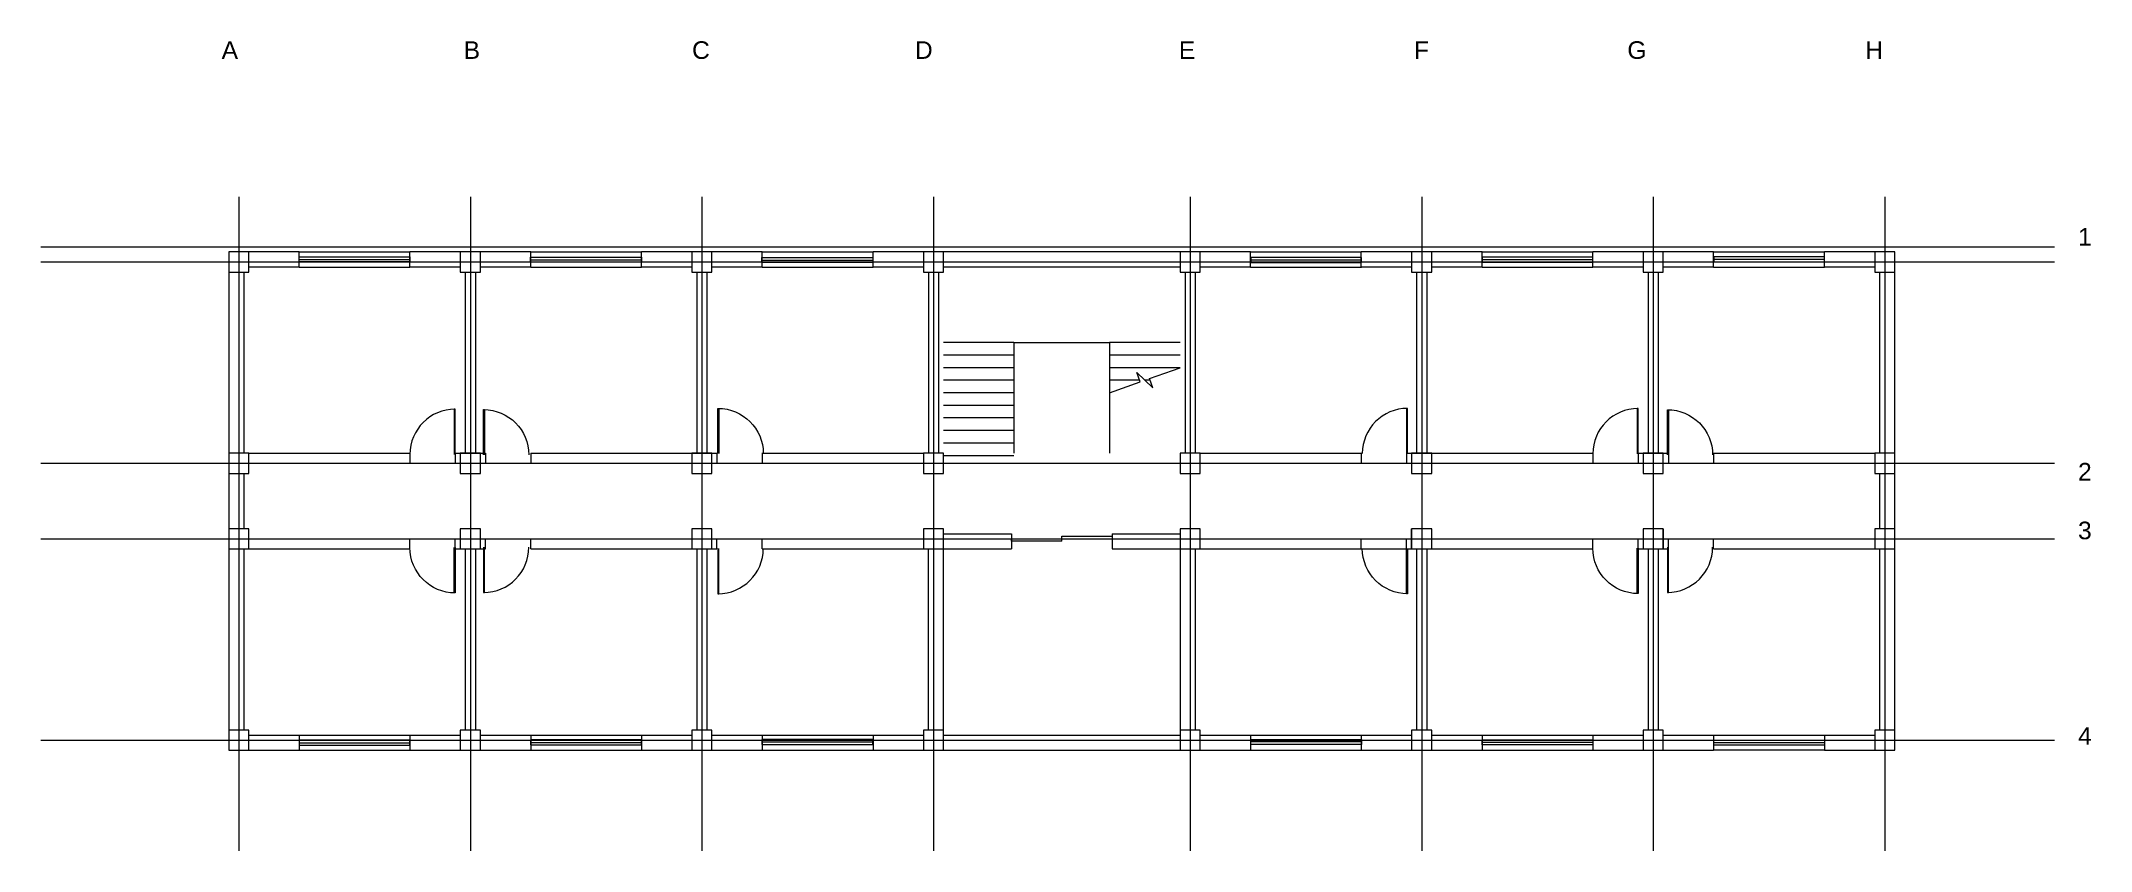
# Model space of a CAD drawing. Header units: millimetres. Extents: x -2675 to 38052, y -6766 to 9330.
import ezdxf

# ---------------------------------------------------------------- set-up
doc = ezdxf.new("R2010")
doc.units = ezdxf.units.MM
doc.linetypes.add('ACAD_ISO02W100', pattern=[15, 12, -3])
for name, color, linetype, lineweight in [('墙体', 34, 'Continuous', 20), ('柱子', 2, 'Continuous', 20), ('看线', 3, 'Continuous', 5), ('轴网', 1, 'ACAD_ISO02W100', 0), ('门窗', 4, 'Continuous', 13)]:
    doc.layers.add(name, color=color, linetype=linetype, lineweight=lineweight)
doc.styles.get("Standard").update_dxf_attribs({"font": 'arial.ttf', "height": 350})

# ---------------------------------------------------------------- blocks, each defined once
blk = doc.blocks.new('门')
at = {"layer": '门窗'}
for p, q in [((4207, 3408), (4187, 3408)), ((4187, 3408), (4187, 2508)), ((4207, 2508), (4207, 3408))]:
    blk.add_line(p, q, dxfattribs=at)
blk.add_arc((4207, 2508), 900, 90, 180, dxfattribs=at)
blk = doc.blocks.new('窗')
at = {"layer": '门窗'}
for p, q in [((2510, 7463), (4710, 7463)), ((2510, 7363), (2510, 7463)), ((2510, 7413), (4710, 7413)), ((4710, 7363), (2510, 7363)), ((4710, 7463), (4710, 7363))]:
    blk.add_line(p, q, dxfattribs=at)

msp = doc.modelspace()

# ---------------------------------------------------------------- linework, layer by layer
at = {"layer": '墙体'}
for p, q in [((1055, 5138), (1055, -4762)), ((2455, 5138), (1055, 5138)), ((2455, 4838), (2455, 5138)), ((2455, 4838), (2455, 5138)), ((2455, 4838), (2455, 5138)), ((4655, 4838), (4655, 5138)), ((7055, 5138), (4655, 5138)), ((7055, 4838), (7055, 5138)), ((9255, 4838), (9255, 5138)), ((11655, 5138), (9255, 5138)), ((11655, 4838), (11655, 5138)), ((13855, 4838), (13855, 5138)), ((21355, 5138), (13855, 5138)), ((21355, 4838), (21355, 5138)), ((23555, 4838), (23555, 5138)), ((25955, 5138), (23555, 5138)), ((25955, 4838), (25955, 5138)), ((28155, 4838), (28155, 5138)), ((30555, 5138), (28155, 5138)), ((30555, 4838), (30555, 5138)), ((34155, 5138), (32755, 5138)), ((32755, 4838), (32755, 5138)), ((34155, -4762), (34155, 5138)), ((1355, 4738), (1355, 1138)), ((1355, 4738), (1355, 1138)), ((2455, 4838), (1455, 4838)), ((2455, 4838), (1455, 4838)), ((2455, 4838), (1455, 4838)), ((5655, 4838), (4655, 4838)), ((5655, 4838), (4655, 4838)), ((5655, 4838), (4655, 4838)), ((5755, 4738), (5755, 1138)), ((5955, 4738), (5955, 1138)), ((7055, 4838), (6055, 4838)), ((7055, 4838), (6055, 4838)), ((7055, 4838), (6055, 4838)), ((10255, 4838), (9255, 4838)), ((10255, 4838), (9255, 4838)), ((10255, 4838), (9255, 4838)), ((10355, 4738), (10355, 1138)), ((10555, 4738), (10555, 1138)), ((11655, 4838), (10655, 4838)), ((11655, 4838), (10655, 4838)), ((11655, 4838), (10655, 4838)), ((14855, 4838), (13855, 4838)), ((14855, 4838), (13855, 4838)), ((14855, 4838), (13855, 4838)), ((14955, 4738), (14955, 1138)), ((15155, 4738), (15155, 1138)), ((19955, 4838), (15255, 4838)), ((19955, 4838), (15255, 4838)), ((19955, 4838), (15255, 4838)), ((20055, 4738), (20055, 1138)), ((20255, 4738), (20255, 1138)), ((21355, 4838), (20355, 4838)), ((21355, 4838), (20355, 4838)), ((21355, 4838), (20355, 4838)), ((24555, 4838), (23555, 4838)), ((24555, 4838), (23555, 4838)), ((24555, 4838), (23555, 4838)), ((24655, 4738), (24655, 1138)), ((24855, 4738), (24855, 1138)), ((25955, 4838), (24955, 4838)), ((25955, 4838), (24955, 4838)), ((25955, 4838), (24955, 4838)), ((29155, 4838), (28155, 4838)), ((29155, 4838), (28155, 4838)), ((29155, 4838), (28155, 4838)), ((29255, 4738), (29255, 1138)), ((29455, 4738), (29455, 1138)), ((30555, 4838), (29555, 4838)), ((30555, 4838), (29555, 4838)), ((30555, 4838), (29555, 4838)), ((33755, 4838), (32755, 4838)), ((33755, 4838), (32755, 4838)), ((33755, 4838), (32755, 4838)), ((33855, 1138), (33855, 4738)), ((1455, 1138), (4655, 1138)), ((1455, 938), (4655, 938)), ((4655, 1138), (4655, 938)), ((5555, 1138), (5555, 938)), ((5555, 1138), (6155, 1138)), ((5555, 938), (5655, 938)), ((5755, 1138), (5755, 1138)), ((6055, 938), (6155, 938)), ((6155, 1138), (6155, 938)), ((7055, 1138), (7055, 938)), ((7055, 1138), (10755, 1138)), ((7055, 938), (10255, 938)), ((10655, 938), (10755, 938)), ((10755, 1146), (10755, 938)), ((11655, 1146), (11655, 938)), ((11655, 1138), (14855, 1138)), ((11655, 938), (14855, 938)), ((20355, 1138), (23555, 1138)), ((20355, 938), (23555, 938)), ((23555, 1146), (23555, 938)), ((24455, 1146), (24455, 938)), ((24455, 1138), (28155, 1138)), ((24455, 938), (24555, 938)), ((24955, 938), (28155, 938)), ((28155, 1138), (28155, 938)), ((29055, 1138), (29055, 938)), ((29055, 1138), (29655, 1138)), ((29055, 938), (29155, 938)), ((29555, 938), (29655, 938)), ((29655, 1138), (29655, 938)), ((30555, 1138), (30555, 938)), ((30555, 1138), (33755, 1138)), ((30555, 938), (33755, 938)), ((1355, 738), (1355, -362)), ((1355, 738), (1355, -362)), ((33855, -362), (33855, 738)), ((1355, -762), (1355, -4362)), ((1355, -762), (1355, -4362)), ((1455, -562), (4655, -562)), ((1455, -762), (4655, -762)), ((4655, -762), (4655, -562)), ((5555, -762), (5555, -562)), ((5555, -562), (5655, -562)), ((5555, -762), (6155, -762)), ((5755, -762), (5755, -4362)), ((5955, -762), (5955, -4362)), ((6055, -562), (6155, -562)), ((6155, -762), (6155, -562)), ((7055, -762), (7055, -562)), ((7055, -562), (10255, -562)), ((7055, -762), (10755, -762)), ((10355, -762), (10355, -4362)), ((10555, -762), (10555, -4362)), ((10655, -562), (10755, -562)), ((10755, -762), (10755, -562)), ((11655, -762), (11655, -562)), ((11655, -562), (14855, -562)), ((11655, -762), (14855, -762)), ((14955, -4362), (14955, -762)), ((15255, -462), (16605, -462)), ((15255, -4762), (15255, -762)), ((15255, -762), (16605, -762)), ((16605, -462), (16605, -762)), ((18605, -462), (18605, -762)), ((18605, -462), (19955, -462)), ((18605, -762), (19955, -762)), ((19955, -762), (19955, -4762)), ((20255, -762), (20255, -4362)), ((20355, -562), (23555, -562)), ((20355, -762), (28155, -762)), ((23555, -762), (23555, -562)), ((24455, -762), (24455, -562)), ((24455, -562), (24555, -562)), ((24655, -762), (24655, -4362)), ((24855, -762), (24855, -4362)), ((24955, -562), (28155, -562)), ((28155, -762), (28155, -562)), ((29055, -762), (29055, -562)), ((29055, -562), (29155, -562)), ((29055, -762), (29655, -762)), ((29255, -762), (29255, -4362)), ((29455, -762), (29455, -4362)), ((29555, -562), (29655, -562)), ((29555, -762), (29555, -562)), ((29555, -762), (29555, -562)), ((29555, -762), (29555, -562)), ((29555, -762), (29555, -562)), ((29555, -762), (29555, -562)), ((29555, -762), (29555, -562)), ((29655, -762), (29655, -562)), ((30555, -762), (30555, -562)), ((30555, -562), (33755, -562)), ((30555, -762), (33755, -762)), ((33855, -4362), (33855, -762)), ((1455, -4462), (2455, -4462)), ((1455, -4462), (2455, -4462)), ((2455, -4462), (2455, -4762)), ((4655, -4462), (4655, -4762)), ((4655, -4462), (5655, -4462)), ((4655, -4462), (5655, -4462)), ((6055, -4462), (7055, -4462)), ((6055, -4462), (7055, -4462)), ((7055, -4462), (7055, -4762)), ((9255, -4462), (9255, -4762)), ((9255, -4462), (10255, -4462)), ((9255, -4462), (10255, -4462)), ((10655, -4462), (11655, -4462)), ((10655, -4462), (11655, -4462)), ((11655, -4462), (11655, -4762)), ((13855, -4462), (13855, -4762)), ((13855, -4462), (14855, -4462)), ((13855, -4462), (14855, -4462)), ((20355, -4462), (21355, -4462)), ((21355, -4462), (21355, -4762)), ((23555, -4462), (23555, -4762)), ((23555, -4462), (24555, -4462)), ((24955, -4462), (25955, -4462)), ((25955, -4462), (25955, -4762)), ((28155, -4462), (28155, -4762)), ((28155, -4462), (28155, -4762)), ((28155, -4462), (28155, -4762)), ((28155, -4462), (28155, -4762)), ((28155, -4462), (29155, -4462)), ((29555, -4462), (30555, -4462)), ((30555, -4462), (30555, -4762)), ((32755, -4462), (32755, -4762)), ((32755, -4462), (32755, -4762)), ((32755, -4462), (33755, -4462)), ((1055, -4762), (2455, -4762)), ((4655, -4762), (7055, -4762)), ((9255, -4762), (11655, -4762)), ((13855, -4762), (15255, -4762)), ((19955, -4762), (21355, -4762)), ((23555, -4762), (25955, -4762)), ((28155, -4762), (30555, -4762)), ((32755, -4762), (34155, -4762))]:
    msp.add_line(p, q, dxfattribs=at)
msp.add_lwpolyline([(18555, 2338), (19161, 2554), (19094, 2740), (19255, 2588), (19416, 2435), (19349, 2621), (19955, 2838)], dxfattribs=at)
at = {"layer": '柱子'}
for p, q in [((20355, 5138), (19955, 5138)), ((19955, 5138), (19955, 4738)), ((20355, 4738), (20355, 5138)), ((24955, 5138), (24555, 5138)), ((24555, 5138), (24555, 4738)), ((24955, 4738), (24955, 5138)), ((29555, 5138), (29155, 5138)), ((29155, 5138), (29155, 4738)), ((29555, 4738), (29555, 5138)), ((34155, 5138), (33755, 5138)), ((33755, 5138), (33755, 4738)), ((34155, 4738), (34155, 5138)), ((19955, 4738), (20355, 4738)), ((24555, 4738), (24955, 4738)), ((29155, 4738), (29555, 4738)), ((33755, 4738), (34155, 4738)), ((20355, 1138), (19955, 1138)), ((19955, 1138), (19955, 738)), ((20355, 738), (20355, 1138)), ((24955, 1138), (24555, 1138)), ((24555, 1138), (24555, 738)), ((24955, 738), (24955, 1138)), ((29555, 1138), (29155, 1138)), ((29155, 1138), (29155, 738)), ((29555, 738), (29555, 1138)), ((34155, 1138), (33755, 1138)), ((33755, 1138), (33755, 738)), ((34155, 738), (34155, 1138)), ((19955, 738), (20355, 738)), ((24555, 738), (24955, 738)), ((29155, 738), (29555, 738)), ((33755, 738), (34155, 738)), ((1455, -362), (1055, -362)), ((1055, -362), (1055, -762)), ((1455, -762), (1455, -362)), ((6055, -362), (5655, -362)), ((5655, -362), (5655, -762)), ((6055, -762), (6055, -362)), ((10655, -362), (10255, -362)), ((10255, -362), (10255, -762)), ((10655, -762), (10655, -362)), ((15255, -362), (14855, -362)), ((14855, -362), (14855, -762)), ((15255, -762), (15255, -362)), ((20355, -362), (19955, -362)), ((19955, -362), (19955, -762)), ((20355, -762), (20355, -362)), ((24955, -362), (24555, -362)), ((24555, -362), (24555, -762)), ((24555, -762), (24555, -362)), ((24955, -762), (24955, -362)), ((29555, -362), (29155, -362)), ((29155, -362), (29155, -762)), ((29555, -762), (29555, -362)), ((29555, -362), (29555, -762)), ((34155, -362), (33755, -362)), ((33755, -362), (33755, -762)), ((34155, -762), (34155, -362)), ((1055, -762), (1455, -762)), ((5655, -762), (6055, -762)), ((10255, -762), (10655, -762)), ((14855, -762), (15255, -762)), ((19955, -762), (20355, -762)), ((24555, -762), (24955, -762)), ((29155, -762), (29555, -762)), ((33755, -762), (34155, -762)), ((1455, -4362), (1055, -4362)), ((1055, -4362), (1055, -4762)), ((1455, -4762), (1455, -4362)), ((6055, -4362), (5655, -4362)), ((5655, -4362), (5655, -4762)), ((6055, -4762), (6055, -4362)), ((10655, -4362), (10255, -4362)), ((10255, -4362), (10255, -4762)), ((10655, -4762), (10655, -4362)), ((15255, -4362), (14855, -4362)), ((14855, -4362), (14855, -4762)), ((15255, -4762), (15255, -4362)), ((20355, -4362), (19955, -4362)), ((19955, -4362), (19955, -4762)), ((20355, -4762), (20355, -4362)), ((24955, -4362), (24555, -4362)), ((24555, -4362), (24555, -4762)), ((24955, -4762), (24955, -4362)), ((29555, -4362), (29155, -4362)), ((29155, -4362), (29155, -4762)), ((29555, -4762), (29555, -4362)), ((34155, -4362), (33755, -4362)), ((33755, -4362), (33755, -4762)), ((34155, -4762), (34155, -4362)), ((1055, -4762), (1455, -4762)), ((5655, -4762), (6055, -4762)), ((10255, -4762), (10655, -4762)), ((14855, -4762), (15255, -4762)), ((19955, -4762), (20355, -4762)), ((24555, -4762), (24955, -4762)), ((29155, -4762), (29555, -4762)), ((33755, -4762), (34155, -4762))]:
    msp.add_line(p, q, dxfattribs=at)
for points in [[(1055, 4738), (1455, 4738), (1455, 5138), (1055, 5138)], [(5655, 4738), (6055, 4738), (6055, 5138), (5655, 5138)], [(10255, 4738), (10655, 4738), (10655, 5138), (10255, 5138)], [(14855, 4738), (15255, 4738), (15255, 5138), (14855, 5138)], [(1055, 738), (1455, 738), (1455, 1138), (1055, 1138)], [(5655, 738), (6055, 738), (6055, 1138), (5655, 1138)], [(10255, 738), (10655, 738), (10655, 1138), (10255, 1138)], [(14855, 738), (15255, 738), (15255, 1138), (14855, 1138)]]:
    msp.add_lwpolyline(points, close=True, dxfattribs=at)
at = {"layer": '看线'}
for p, q in [((2455, 5138), (4655, 5138)), ((7055, 5138), (9255, 5138)), ((11655, 5138), (13855, 5138)), ((21355, 5138), (23555, 5138)), ((25955, 5138), (28155, 5138)), ((30555, 5138), (32755, 5138)), ((2455, 4838), (4655, 4838)), ((7055, 4838), (9253, 4838)), ((11655, 4838), (13855, 4838)), ((21355, 4838), (23560, 4838)), ((25955, 4838), (28155, 4838)), ((30555, 4838), (32755, 4838)), ((16655, 3338), (15255, 3338)), ((16655, 3338), (16655, 1138)), ((16655, 3338), (18555, 3338)), ((18555, 3338), (18555, 1138)), ((19955, 3338), (18555, 3338)), ((16655, 3088), (15255, 3088)), ((19955, 3088), (18555, 3088)), ((16655, 2838), (15255, 2838)), ((16655, 2588), (15255, 2588)), ((19955, 2838), (18555, 2838)), ((19149, 2588), (18555, 2588)), ((19361, 2588), (19255, 2588)), ((16655, 2338), (15255, 2338)), ((16655, 2088), (15255, 2088)), ((16655, 1838), (15255, 1838)), ((16655, 1588), (15255, 1588)), ((16655, 1338), (15255, 1338)), ((16655, 1088), (15255, 1088)), ((2455, -4462), (4655, -4462)), ((7055, -4462), (9255, -4462)), ((11655, -4462), (13855, -4462)), ((15255, -4462), (19955, -4462)), ((21355, -4462), (23560, -4462)), ((25955, -4462), (28155, -4462)), ((30555, -4462), (32755, -4462)), ((2455, -4762), (4655, -4762)), ((7055, -4762), (9253, -4762)), ((11655, -4762), (13855, -4762)), ((15255, -4562), (19955, -4562)), ((15255, -4762), (19955, -4762)), ((21355, -4762), (23555, -4762)), ((25955, -4762), (28155, -4762)), ((32755, -4762), (30555, -4762))]:
    msp.add_line(p, q, dxfattribs=at)
at = {"layer": '轴网'}
for p, q in [((1255, 6234), (1255, -6766)), ((5855, 6234), (5855, -6766)), ((10455, 6234), (10455, -6766)), ((15055, 6234), (15055, -6766)), ((20155, 6234), (20155, -6766)), ((24755, 6234), (24755, -6766)), ((29355, 6234), (29355, -6766)), ((33955, 6234), (33955, -6766)), ((-2675, 5238), (37325, 5238)), ((-2675, 4938), (37325, 4938)), ((-2675, 938), (37325, 938)), ((-2675, -562), (37325, -562)), ((-2675, -4562), (37325, -4562))]:
    msp.add_line(p, q, dxfattribs=at)
at = {"layer": '门窗'}
for p, q in [((17605, -562), (17605, -512)), ((17605, -512), (18605, -512)), ((17605, -612), (17605, -562)), ((17605, -562), (18605, -562))]:
    msp.add_line(p, q, dxfattribs=at)
msp.add_lwpolyline([(17605, -612), (16605, -612), (16605, -562), (17605, -562)], dxfattribs=at)

# ---------------------------------------------------------------- block references
at = {"layer": '墙体'}
for name, p in [('窗', (-59, -2424)), ('窗', (4542, -2429)), ('窗', (9139, -2437)), ('门', (1348, -1394)), ('门', (20268, -1378)), ('门', (24847, -1382))]:
    msp.add_blockref(name, p, dxfattribs=at)
at = {"layer": '墙体', "xscale": -1}
for name, p in [('窗', (26070, -2437)), ('窗', (30668, -2429)), ('窗', (35269, -2424)), ('门', (10325, -1404)), ('门', (14981, -1378)), ('门', (33842, -1405))]:
    msp.add_blockref(name, p, dxfattribs=at)
at = {"layer": '墙体', "xscale": -1, "rotation": 180}
for name, p in [('门', (1348, 1770)), ('门', (20268, 1753)), ('门', (24847, 1757)), ('窗', (-59, 2799)), ('窗', (4542, 2804)), ('窗', (9139, 2813))]:
    msp.add_blockref(name, p, dxfattribs=at)
at = {"layer": '墙体', "rotation": 180}
for name, p in [('门', (10325, 1779)), ('门', (14981, 1754)), ('门', (33842, 1781)), ('窗', (26070, 2813)), ('窗', (30668, 2804)), ('窗', (35269, 2799))]:
    msp.add_blockref(name, p, dxfattribs=at)

# ---------------------------------------------------------------- texts
at = {"layer": '轴网', "char_height": 350, "attachment_point": 1}
for s, width, insert in [('A                                 B                               C                              D                                    E                                F                             G                                H ', 34030.08, (914, 9324)), ('1\\P\\P\\P\\P\\P\\P\\P\\P2\\P\\P3\\P\\P\\P\\P\\P\\P\\P4', 2234.8, (37794, 5613))]:
    msp.add_mtext_dynamic_manual_height_columns(s, width=width, gutter_width=1750, heights=[0], dxfattribs=dict(at, insert=insert))

doc.saveas('drawing.dxf')
